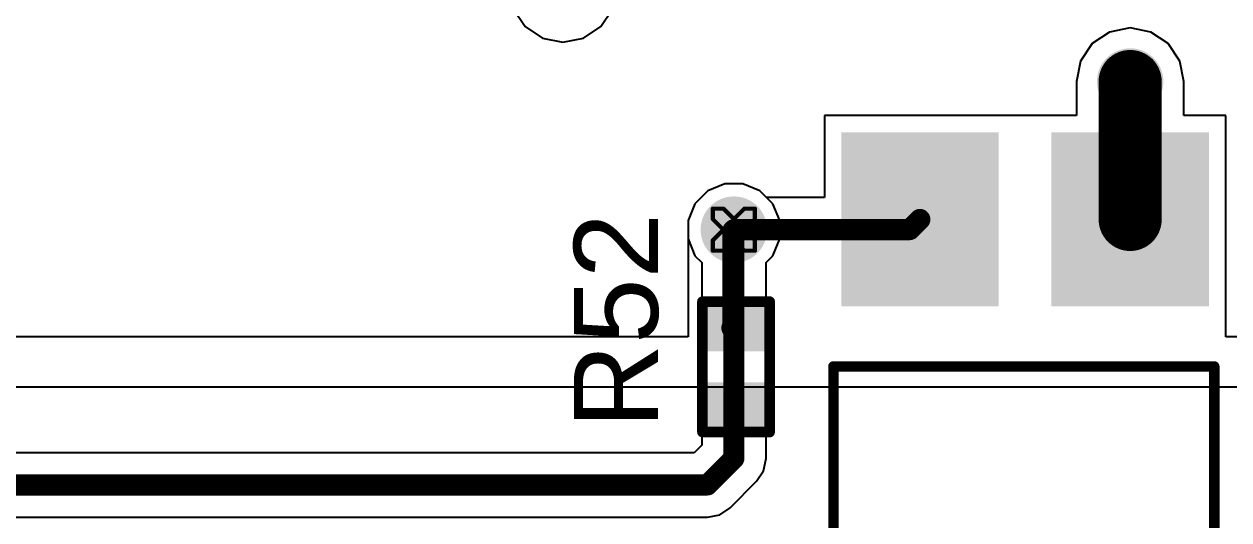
# Model space of a CAD drawing. Header units: inches. Extents: x 0 to 212, y 0 to 208.
# Drawn here: x 6.414 to 6.987, y 2.349 to 2.584 of the extents above; entities that cross this region are included whole.
import ezdxf

# ---------------------------------------------------------------- set-up
doc = ezdxf.new("R2010")
doc.units = ezdxf.units.IN
doc.header["$MEASUREMENT"] = 0
for name, color, linetype in [('Bottom Layer', 5, 'Continuous'), ('Bottom Solder', 6, 'Continuous'), ('Drill Drawing', 1, 'Continuous'), ('Top Layer', 1, 'Continuous'), ('Top Overlay', 2, 'Continuous'), ('Top Paste', 8, 'Continuous'), ('Top Solder', 216, 'Continuous'), ('Via Holes', 16, 'Continuous')]:
    doc.layers.add(name, color=color, linetype=linetype)
doc.styles.add('Arial', font='', dxfattribs={"height": 0.2})
doc.styles.get('Arial').set_extended_font_data('Arial')

# ---------------------------------------------------------------- blocks, each defined once
blk = doc.blocks.new('PC817C_9')
at = {"layer": 'Top Layer'}
for points in [[(-0.16142, 0.08543), (-0.16142, 0.01457), (-0.24016, 0.01457), (-0.24016, 0.08543)], [(0.24016, 0.08543), (0.24016, 0.01457), (0.16142, 0.01457), (0.16142, 0.08543)], [(-0.16142, -0.01457), (-0.16142, -0.08543), (-0.24016, -0.08543), (-0.24016, -0.01457)], [(0.24016, -0.01457), (0.24016, -0.08543), (0.16142, -0.08543), (0.16142, -0.01457)]]:
    blk.add_hatch(color=1, dxfattribs=at).paths.add_polyline_path(points)
at = {"layer": 'Top Paste'}
for points in [[(-0.16142, 0.08543), (-0.16142, 0.01457), (-0.24016, 0.01457), (-0.24016, 0.08543)], [(0.24016, 0.08543), (0.24016, 0.01457), (0.16142, 0.01457), (0.16142, 0.08543)], [(-0.16142, -0.01457), (-0.16142, -0.08543), (-0.24016, -0.08543), (-0.24016, -0.01457)], [(0.24016, -0.01457), (0.24016, -0.08543), (0.16142, -0.08543), (0.16142, -0.01457)]]:
    blk.add_hatch(color=8, dxfattribs=at).paths.add_polyline_path(points)
at = {"layer": 'Top Solder'}
for points in [[(-0.15942, 0.08743), (-0.15942, 0.01257), (-0.24216, 0.01257), (-0.24216, 0.08743)], [(0.24216, 0.08743), (0.24216, 0.01257), (0.15942, 0.01257), (0.15942, 0.08743)], [(-0.15942, -0.01257), (-0.15942, -0.08743), (-0.24216, -0.08743), (-0.24216, -0.01257)], [(0.24216, -0.01257), (0.24216, -0.08743), (0.15942, -0.08743), (0.15942, -0.01257)]]:
    blk.add_hatch(color=216, dxfattribs=at).paths.add_polyline_path(points)
at = {"layer": 'Top Overlay'}
for points in [[(-0.125, 0.0911, 0.005, 0.005, 0), (-0.125, -0.09, 0.005, 0.005, 0)], [(-0.125, 0.0911, 0.005, 0.005, 0), (0.1309, 0.0911, 0.005, 0.005, 0)], [(0.1309, 0.0911, 0.005, 0.005, 0), (0.1309, -0.09, 0.005, 0.005, 0)], [(-0.252, 0.057, 0.00984, 0.00984, 0), (-0.247, 0.052, 0.00984, 0.00984, 0)], [(-0.252, 0.057, 0.00984, 0.00984, 0), (-0.252, 0.047, 0.00984, 0.00984, 0)], [(-0.247, 0.052, 0.00984, 0.00984, 0), (-0.252, 0.047, 0.00984, 0.00984, 0)], [(-0.125, -0.09, 0.005, 0.005, 0), (0.1309, -0.09, 0.005, 0.005, 0)]]:
    blk.add_lwpolyline(points, format="xyseb", dxfattribs=at)
for points in [[(-0.12625, 0.0911, 0.0025, 0.0025, 1), (-0.12375, 0.0911, 0.0025, 0.0025, 1)], [(-0.12625, 0.0911, 0.0025, 0.0025, 1), (-0.12375, 0.0911, 0.0025, 0.0025, 1)], [(0.12965, 0.0911, 0.0025, 0.0025, 1), (0.13215, 0.0911, 0.0025, 0.0025, 1)], [(0.12965, 0.0911, 0.0025, 0.0025, 1), (0.13215, 0.0911, 0.0025, 0.0025, 1)], [(-0.25446, 0.057, 0.00492, 0.00492, 1), (-0.24954, 0.057, 0.00492, 0.00492, 1)], [(-0.25446, 0.057, 0.00492, 0.00492, 1), (-0.24954, 0.057, 0.00492, 0.00492, 1)], [(-0.25446, 0.047, 0.00492, 0.00492, 1), (-0.24954, 0.047, 0.00492, 0.00492, 1)], [(-0.25446, 0.047, 0.00492, 0.00492, 1), (-0.24954, 0.047, 0.00492, 0.00492, 1)], [(-0.24946, 0.052, 0.00492, 0.00492, 1), (-0.24454, 0.052, 0.00492, 0.00492, 1)], [(-0.24946, 0.052, 0.00492, 0.00492, 1), (-0.24454, 0.052, 0.00492, 0.00492, 1)], [(-0.12625, -0.09, 0.0025, 0.0025, 1), (-0.12375, -0.09, 0.0025, 0.0025, 1)], [(-0.12625, -0.09, 0.0025, 0.0025, 1), (-0.12375, -0.09, 0.0025, 0.0025, 1)], [(0.12965, -0.09, 0.0025, 0.0025, 1), (0.13215, -0.09, 0.0025, 0.0025, 1)], [(0.12965, -0.09, 0.0025, 0.0025, 1), (0.13215, -0.09, 0.0025, 0.0025, 1)]]:
    blk.add_lwpolyline(points, format="xyseb", close=True, dxfattribs=at)
blk = doc.blocks.new('R___0402_30')
at = {"layer": 'Top Layer'}
for points in [[(-0.0275, -0.0125), (-0.0275, 0.0125), (-0.0095, 0.0125), (-0.0095, -0.0125)], [(0.0095, -0.0125), (0.0095, 0.0125), (0.0275, 0.0125), (0.0275, -0.0125)]]:
    blk.add_hatch(color=1, dxfattribs=at).paths.add_polyline_path(points)
at = {"layer": 'Top Paste'}
for points in [[(-0.0275, -0.0125), (-0.0275, 0.0125), (-0.0095, 0.0125), (-0.0095, -0.0125)], [(0.0095, -0.0125), (0.0095, 0.0125), (0.0275, 0.0125), (0.0275, -0.0125)]]:
    blk.add_hatch(color=8, dxfattribs=at).paths.add_polyline_path(points)
at = {"layer": 'Top Solder'}
for points in [[(-0.02967, -0.01467), (-0.02967, 0.01467), (-0.00733, 0.01467), (-0.00733, -0.01467)], [(0.00733, -0.01467), (0.00733, 0.01467), (0.02967, 0.01467), (0.02967, -0.01467)]]:
    blk.add_hatch(color=216, dxfattribs=at).paths.add_polyline_path(points)
at = {"layer": 'Top Overlay'}
for points in [[(0.031, 0.016, 0.005, 0.005, 0), (-0.031, 0.016, 0.005, 0.005, 0)], [(-0.031, -0.016, 0.005, 0.005, 0), (-0.031, 0.016, 0.005, 0.005, 0)], [(0.031, -0.016, 0.005, 0.005, 0), (0.031, 0.016, 0.005, 0.005, 0)], [(0.031, -0.016, 0.005, 0.005, 0), (-0.031, -0.016, 0.005, 0.005, 0)], [(0.032, -0.017, 0.000127, 0.000127, 0), (-0.032, -0.017, 0.000127, 0.000127, 0)]]:
    blk.add_lwpolyline(points, format="xyseb", dxfattribs=at)
for points in [[(-0.03225, 0.016, 0.0025, 0.0025, 1), (-0.02975, 0.016, 0.0025, 0.0025, 1)], [(-0.03225, 0.016, 0.0025, 0.0025, 1), (-0.02975, 0.016, 0.0025, 0.0025, 1)], [(0.02975, 0.016, 0.0025, 0.0025, 1), (0.03225, 0.016, 0.0025, 0.0025, 1)], [(0.02975, 0.016, 0.0025, 0.0025, 1), (0.03225, 0.016, 0.0025, 0.0025, 1)], [(-0.03225, -0.016, 0.0025, 0.0025, 1), (-0.02975, -0.016, 0.0025, 0.0025, 1)], [(-0.03225, -0.016, 0.0025, 0.0025, 1), (-0.02975, -0.016, 0.0025, 0.0025, 1)], [(-0.03203, -0.017, 0.0000635, 0.0000635, 1), (-0.03197, -0.017, 0.0000635, 0.0000635, 1)], [(0.02975, -0.016, 0.0025, 0.0025, 1), (0.03225, -0.016, 0.0025, 0.0025, 1)], [(0.02975, -0.016, 0.0025, 0.0025, 1), (0.03225, -0.016, 0.0025, 0.0025, 1)], [(0.03197, -0.017, 0.0000635, 0.0000635, 1), (0.03203, -0.017, 0.0000635, 0.0000635, 1)]]:
    blk.add_lwpolyline(points, format="xyseb", close=True, dxfattribs=at)

msp = doc.modelspace()

# ---------------------------------------------------------------- hatches: boundary and pattern name
at = {"layer": 'Bottom Layer'}
h = msp.add_hatch(color=5, dxfattribs=at)
edge = h.paths.add_edge_path()
edge.add_arc((6.93976, 2.55716), 0.01181, 0, 360)
h = msp.add_hatch(color=5, dxfattribs=at)
edge = h.paths.add_edge_path()
edge.add_arc((6.75129, 2.48677), 0.01181, 0, 360)
at = {"layer": 'Bottom Solder'}
h = msp.add_hatch(color=6, dxfattribs=at)
edge = h.paths.add_edge_path()
edge.add_arc((6.93976, 2.55716), 0.01581, 0, 360)
h = msp.add_hatch(color=6, dxfattribs=at)
edge = h.paths.add_edge_path()
edge.add_arc((6.75129, 2.48677), 0.01581, 0, 360)
at = {"layer": 'Top Layer'}
h = msp.add_hatch(color=1, dxfattribs=at)
edge = h.paths.add_edge_path()
edge.add_arc((6.93976, 2.55716), 0.01181, 0, 360)
h = msp.add_hatch(color=1, dxfattribs=at)
edge = h.paths.add_edge_path()
edge.add_arc((6.75129, 2.48677), 0.01181, 0, 360)
at = {"layer": 'Top Solder'}
h = msp.add_hatch(color=216, dxfattribs=at)
edge = h.paths.add_edge_path()
edge.add_arc((6.93976, 2.55716), 0.01581, 0, 360)
h = msp.add_hatch(color=216, dxfattribs=at)
edge = h.paths.add_edge_path()
edge.add_arc((6.75129, 2.48677), 0.01581, 0, 360)
at = {"layer": 'Via Holes'}
h = msp.add_hatch(color=7, dxfattribs=at)
edge = h.paths.add_edge_path()
edge.add_arc((6.93976, 2.55716), 0.00591, 0, 360)
h = msp.add_hatch(color=7, dxfattribs=at)
edge = h.paths.add_edge_path()
edge.add_arc((6.75129, 2.48677), 0.00591, 0, 360)

# ---------------------------------------------------------------- linework, layer by layer
at = {"layer": 'Bottom Layer'}
for p, q in [((6.73893, 2.50526), (6.7328, 2.49912)), ((6.74695, 2.50858), (6.73893, 2.50526)), ((6.75563, 2.50858), (6.74695, 2.50858)), ((6.76364, 2.50526), (6.75563, 2.50858)), ((6.76978, 2.49912), (6.76364, 2.50526)), ((6.7328, 2.49912), (6.72948, 2.49111)), ((6.7731, 2.49111), (6.76978, 2.49912)), ((6.72948, 2.49111), (6.72948, 2.48243)), ((6.7731, 2.48243), (6.7731, 2.49111)), ((6.72948, 2.48243), (6.7328, 2.47441)), ((6.76978, 2.47441), (6.7731, 2.48243)), ((6.7328, 2.47441), (6.73599, 2.47122)), ((6.73599, 2.47122), (6.73599, 2.38435)), ((6.76658, 2.47122), (6.76978, 2.47441)), ((6.76658, 2.37801), (6.76658, 2.47122)), ((6.73599, 2.38435), (6.73237, 2.38072)), ((6.73237, 2.38072), (5.78064, 2.38072)), ((6.76542, 2.37216), (6.76658, 2.37801)), ((6.7621, 2.3672), (6.76542, 2.37216)), ((6.74952, 2.35461), (6.7621, 2.3672)), ((5.12627, 2.35013), (6.7387, 2.35013)), ((6.7387, 2.35013), (6.74455, 2.35129)), ((6.74455, 2.35129), (6.74952, 2.35461))]:
    msp.add_line(p, q, dxfattribs=at)
for points in [[(6.75129, 2.37801, 0.01, 0.01, 0), (6.75129, 2.48677, 0.01, 0.01, 0)], [(6.7387, 2.36542, 0.01, 0.01, 0), (6.75129, 2.37801, 0.01, 0.01, 0)], [(3.65095, 2.36542, 0.01, 0.01, 0), (6.7387, 2.36542, 0.01, 0.01, 0)]]:
    msp.add_lwpolyline(points, format="xyseb", dxfattribs=at)
for points in [[(6.74879, 2.48677, 0.005, 0.005, 1), (6.75379, 2.48677, 0.005, 0.005, 1)], [(6.74879, 2.37801, 0.005, 0.005, 1), (6.75379, 2.37801, 0.005, 0.005, 1)], [(6.74879, 2.37801, 0.005, 0.005, 1), (6.75379, 2.37801, 0.005, 0.005, 1)], [(6.7362, 2.36542, 0.005, 0.005, 1), (6.7412, 2.36542, 0.005, 0.005, 1)], [(6.7362, 2.36542, 0.005, 0.005, 1), (6.7412, 2.36542, 0.005, 0.005, 1)]]:
    msp.add_lwpolyline(points, format="xyseb", close=True, dxfattribs=at)
at = {"layer": 'Drill Drawing'}
for points in [[(6.92976, 2.56216, 0.002, 0.002, 0), (6.92976, 2.56716, 0.002, 0.002, 0)], [(6.92976, 2.56716, 0.002, 0.002, 0), (6.93476, 2.56716, 0.002, 0.002, 0)], [(6.93476, 2.56716, 0.002, 0.002, 0), (6.93976, 2.56216, 0.002, 0.002, 0)], [(6.93976, 2.56216, 0.002, 0.002, 0), (6.94476, 2.56716, 0.002, 0.002, 0)], [(6.94476, 2.56716, 0.002, 0.002, 0), (6.94976, 2.56716, 0.002, 0.002, 0)], [(6.94976, 2.56216, 0.002, 0.002, 0), (6.94976, 2.56716, 0.002, 0.002, 0)], [(6.92976, 2.56216, 0.002, 0.002, 0), (6.93476, 2.55716, 0.002, 0.002, 0)], [(6.94476, 2.55716, 0.002, 0.002, 0), (6.94976, 2.56216, 0.002, 0.002, 0)], [(6.92976, 2.55216, 0.002, 0.002, 0), (6.93476, 2.55716, 0.002, 0.002, 0)], [(6.94476, 2.55716, 0.002, 0.002, 0), (6.94976, 2.55216, 0.002, 0.002, 0)], [(6.92976, 2.54716, 0.002, 0.002, 0), (6.92976, 2.55216, 0.002, 0.002, 0)], [(6.93476, 2.54716, 0.002, 0.002, 0), (6.93976, 2.55216, 0.002, 0.002, 0)], [(6.93976, 2.55216, 0.002, 0.002, 0), (6.94476, 2.54716, 0.002, 0.002, 0)], [(6.94976, 2.54716, 0.002, 0.002, 0), (6.94976, 2.55216, 0.002, 0.002, 0)], [(6.92976, 2.54716, 0.002, 0.002, 0), (6.93476, 2.54716, 0.002, 0.002, 0)], [(6.94476, 2.54716, 0.002, 0.002, 0), (6.94976, 2.54716, 0.002, 0.002, 0)], [(6.74129, 2.49177, 0.002, 0.002, 0), (6.74129, 2.49677, 0.002, 0.002, 0)], [(6.74129, 2.49677, 0.002, 0.002, 0), (6.74629, 2.49677, 0.002, 0.002, 0)], [(6.74129, 2.49177, 0.002, 0.002, 0), (6.74629, 2.48677, 0.002, 0.002, 0)], [(6.74629, 2.49677, 0.002, 0.002, 0), (6.75129, 2.49177, 0.002, 0.002, 0)], [(6.75129, 2.49177, 0.002, 0.002, 0), (6.75629, 2.49677, 0.002, 0.002, 0)], [(6.75629, 2.49677, 0.002, 0.002, 0), (6.76129, 2.49677, 0.002, 0.002, 0)], [(6.75629, 2.48677, 0.002, 0.002, 0), (6.76129, 2.49177, 0.002, 0.002, 0)], [(6.76129, 2.49177, 0.002, 0.002, 0), (6.76129, 2.49677, 0.002, 0.002, 0)], [(6.74129, 2.48177, 0.002, 0.002, 0), (6.74629, 2.48677, 0.002, 0.002, 0)], [(6.75629, 2.48677, 0.002, 0.002, 0), (6.76129, 2.48177, 0.002, 0.002, 0)], [(6.74129, 2.47677, 0.002, 0.002, 0), (6.74129, 2.48177, 0.002, 0.002, 0)], [(6.74629, 2.47677, 0.002, 0.002, 0), (6.75129, 2.48177, 0.002, 0.002, 0)], [(6.75129, 2.48177, 0.002, 0.002, 0), (6.75629, 2.47677, 0.002, 0.002, 0)], [(6.76129, 2.47677, 0.002, 0.002, 0), (6.76129, 2.48177, 0.002, 0.002, 0)], [(6.74129, 2.47677, 0.002, 0.002, 0), (6.74629, 2.47677, 0.002, 0.002, 0)], [(6.75629, 2.47677, 0.002, 0.002, 0), (6.76129, 2.47677, 0.002, 0.002, 0)]]:
    msp.add_lwpolyline(points, format="xyseb", dxfattribs=at)
for points in [[(6.92926, 2.56716, 0.001, 0.001, 1), (6.93026, 2.56716, 0.001, 0.001, 1)], [(6.92926, 2.56716, 0.001, 0.001, 1), (6.93026, 2.56716, 0.001, 0.001, 1)], [(6.93426, 2.56716, 0.001, 0.001, 1), (6.93526, 2.56716, 0.001, 0.001, 1)], [(6.93426, 2.56716, 0.001, 0.001, 1), (6.93526, 2.56716, 0.001, 0.001, 1)], [(6.94426, 2.56716, 0.001, 0.001, 1), (6.94526, 2.56716, 0.001, 0.001, 1)], [(6.94426, 2.56716, 0.001, 0.001, 1), (6.94526, 2.56716, 0.001, 0.001, 1)], [(6.94926, 2.56716, 0.001, 0.001, 1), (6.95026, 2.56716, 0.001, 0.001, 1)], [(6.94926, 2.56716, 0.001, 0.001, 1), (6.95026, 2.56716, 0.001, 0.001, 1)], [(6.92926, 2.56216, 0.001, 0.001, 1), (6.93026, 2.56216, 0.001, 0.001, 1)], [(6.92926, 2.56216, 0.001, 0.001, 1), (6.93026, 2.56216, 0.001, 0.001, 1)], [(6.93926, 2.56216, 0.001, 0.001, 1), (6.94026, 2.56216, 0.001, 0.001, 1)], [(6.93926, 2.56216, 0.001, 0.001, 1), (6.94026, 2.56216, 0.001, 0.001, 1)], [(6.94926, 2.56216, 0.001, 0.001, 1), (6.95026, 2.56216, 0.001, 0.001, 1)], [(6.94926, 2.56216, 0.001, 0.001, 1), (6.95026, 2.56216, 0.001, 0.001, 1)], [(6.93426, 2.55716, 0.001, 0.001, 1), (6.93526, 2.55716, 0.001, 0.001, 1)], [(6.93426, 2.55716, 0.001, 0.001, 1), (6.93526, 2.55716, 0.001, 0.001, 1)], [(6.94426, 2.55716, 0.001, 0.001, 1), (6.94526, 2.55716, 0.001, 0.001, 1)], [(6.94426, 2.55716, 0.001, 0.001, 1), (6.94526, 2.55716, 0.001, 0.001, 1)], [(6.92926, 2.55216, 0.001, 0.001, 1), (6.93026, 2.55216, 0.001, 0.001, 1)], [(6.92926, 2.55216, 0.001, 0.001, 1), (6.93026, 2.55216, 0.001, 0.001, 1)], [(6.93926, 2.55216, 0.001, 0.001, 1), (6.94026, 2.55216, 0.001, 0.001, 1)], [(6.93926, 2.55216, 0.001, 0.001, 1), (6.94026, 2.55216, 0.001, 0.001, 1)], [(6.94926, 2.55216, 0.001, 0.001, 1), (6.95026, 2.55216, 0.001, 0.001, 1)], [(6.94926, 2.55216, 0.001, 0.001, 1), (6.95026, 2.55216, 0.001, 0.001, 1)], [(6.92926, 2.54716, 0.001, 0.001, 1), (6.93026, 2.54716, 0.001, 0.001, 1)], [(6.92926, 2.54716, 0.001, 0.001, 1), (6.93026, 2.54716, 0.001, 0.001, 1)], [(6.93426, 2.54716, 0.001, 0.001, 1), (6.93526, 2.54716, 0.001, 0.001, 1)], [(6.93426, 2.54716, 0.001, 0.001, 1), (6.93526, 2.54716, 0.001, 0.001, 1)], [(6.94426, 2.54716, 0.001, 0.001, 1), (6.94526, 2.54716, 0.001, 0.001, 1)], [(6.94426, 2.54716, 0.001, 0.001, 1), (6.94526, 2.54716, 0.001, 0.001, 1)], [(6.94926, 2.54716, 0.001, 0.001, 1), (6.95026, 2.54716, 0.001, 0.001, 1)], [(6.94926, 2.54716, 0.001, 0.001, 1), (6.95026, 2.54716, 0.001, 0.001, 1)], [(6.74079, 2.49677, 0.001, 0.001, 1), (6.74179, 2.49677, 0.001, 0.001, 1)], [(6.74079, 2.49677, 0.001, 0.001, 1), (6.74179, 2.49677, 0.001, 0.001, 1)], [(6.74079, 2.49177, 0.001, 0.001, 1), (6.74179, 2.49177, 0.001, 0.001, 1)], [(6.74079, 2.49177, 0.001, 0.001, 1), (6.74179, 2.49177, 0.001, 0.001, 1)], [(6.74579, 2.49677, 0.001, 0.001, 1), (6.74679, 2.49677, 0.001, 0.001, 1)], [(6.74579, 2.49677, 0.001, 0.001, 1), (6.74679, 2.49677, 0.001, 0.001, 1)], [(6.75079, 2.49177, 0.001, 0.001, 1), (6.75179, 2.49177, 0.001, 0.001, 1)], [(6.75079, 2.49177, 0.001, 0.001, 1), (6.75179, 2.49177, 0.001, 0.001, 1)], [(6.75579, 2.49677, 0.001, 0.001, 1), (6.75679, 2.49677, 0.001, 0.001, 1)], [(6.75579, 2.49677, 0.001, 0.001, 1), (6.75679, 2.49677, 0.001, 0.001, 1)], [(6.76079, 2.49677, 0.001, 0.001, 1), (6.76179, 2.49677, 0.001, 0.001, 1)], [(6.76079, 2.49677, 0.001, 0.001, 1), (6.76179, 2.49677, 0.001, 0.001, 1)], [(6.76079, 2.49177, 0.001, 0.001, 1), (6.76179, 2.49177, 0.001, 0.001, 1)], [(6.76079, 2.49177, 0.001, 0.001, 1), (6.76179, 2.49177, 0.001, 0.001, 1)], [(6.74579, 2.48677, 0.001, 0.001, 1), (6.74679, 2.48677, 0.001, 0.001, 1)], [(6.74579, 2.48677, 0.001, 0.001, 1), (6.74679, 2.48677, 0.001, 0.001, 1)], [(6.75579, 2.48677, 0.001, 0.001, 1), (6.75679, 2.48677, 0.001, 0.001, 1)], [(6.75579, 2.48677, 0.001, 0.001, 1), (6.75679, 2.48677, 0.001, 0.001, 1)], [(6.74079, 2.48177, 0.001, 0.001, 1), (6.74179, 2.48177, 0.001, 0.001, 1)], [(6.74079, 2.48177, 0.001, 0.001, 1), (6.74179, 2.48177, 0.001, 0.001, 1)], [(6.75079, 2.48177, 0.001, 0.001, 1), (6.75179, 2.48177, 0.001, 0.001, 1)], [(6.75079, 2.48177, 0.001, 0.001, 1), (6.75179, 2.48177, 0.001, 0.001, 1)], [(6.76079, 2.48177, 0.001, 0.001, 1), (6.76179, 2.48177, 0.001, 0.001, 1)], [(6.76079, 2.48177, 0.001, 0.001, 1), (6.76179, 2.48177, 0.001, 0.001, 1)], [(6.74079, 2.47677, 0.001, 0.001, 1), (6.74179, 2.47677, 0.001, 0.001, 1)], [(6.74079, 2.47677, 0.001, 0.001, 1), (6.74179, 2.47677, 0.001, 0.001, 1)], [(6.74579, 2.47677, 0.001, 0.001, 1), (6.74679, 2.47677, 0.001, 0.001, 1)], [(6.74579, 2.47677, 0.001, 0.001, 1), (6.74679, 2.47677, 0.001, 0.001, 1)], [(6.75579, 2.47677, 0.001, 0.001, 1), (6.75679, 2.47677, 0.001, 0.001, 1)], [(6.75579, 2.47677, 0.001, 0.001, 1), (6.75679, 2.47677, 0.001, 0.001, 1)], [(6.76079, 2.47677, 0.001, 0.001, 1), (6.76179, 2.47677, 0.001, 0.001, 1)], [(6.76079, 2.47677, 0.001, 0.001, 1), (6.76179, 2.47677, 0.001, 0.001, 1)]]:
    msp.add_lwpolyline(points, format="xyseb", close=True, dxfattribs=at)
at = {"layer": 'Top Layer'}
for p, q in [((6.64646, 2.59163), (6.65199, 2.58336)), ((6.68803, 2.58336), (6.69356, 2.59163)), ((6.65199, 2.58336), (6.66026, 2.57784)), ((6.67977, 2.57784), (6.68803, 2.58336)), ((6.93001, 2.58071), (6.92174, 2.57518)), ((6.93976, 2.58265), (6.93001, 2.58071)), ((6.94952, 2.58071), (6.93976, 2.58265)), ((6.95779, 2.57518), (6.94952, 2.58071)), ((6.66026, 2.57784), (6.67001, 2.5759)), ((6.67001, 2.5759), (6.67977, 2.57784)), ((6.92174, 2.57518), (6.91621, 2.56691)), ((6.96331, 2.56691), (6.95779, 2.57518)), ((6.91621, 2.56691), (6.91427, 2.55716)), ((6.96525, 2.55716), (6.96331, 2.56691)), ((6.91427, 2.55716), (6.91427, 2.54101)), ((6.96525, 2.54101), (6.96525, 2.55716)), ((6.91427, 2.54101), (6.79433, 2.54101)), ((6.79433, 2.54101), (6.79433, 2.50206)), ((6.98531, 2.54101), (6.96525, 2.54101)), ((6.98531, 2.43581), (6.98531, 2.54101)), ((6.73893, 2.50526), (6.7328, 2.49912)), ((6.74695, 2.50858), (6.73893, 2.50526)), ((6.75563, 2.50858), (6.74695, 2.50858)), ((6.76364, 2.50526), (6.75563, 2.50858)), ((6.76684, 2.50206), (6.76364, 2.50526)), ((6.7328, 2.49912), (6.72948, 2.49111)), ((6.79433, 2.50206), (6.76684, 2.50206)), ((6.72948, 2.49111), (6.72948, 2.48243)), ((6.72948, 2.48243), (6.7295, 2.48237)), ((6.7295, 2.48237), (6.7295, 2.43581)), ((6.7295, 2.43581), (5.95621, 2.43581)), ((7.37319, 2.43581), (6.98531, 2.43581)), ((5.81276, 2.41208), (7.36392, 2.41208))]:
    msp.add_line(p, q, dxfattribs=at)
for points in [[(6.93976, 2.49164, 0.03, 0.03, 0), (6.93976, 2.55716, 0.03, 0.03, 0)], [(6.83489, 2.48677, 0.01, 0.01, 0), (6.83976, 2.49164, 0.01, 0.01, 0)], [(6.75081, 2.48629, 0.01, 0.01, 0), (6.75129, 2.48677, 0.01, 0.01, 0)], [(6.75081, 2.44056, 0.01, 0.01, 0), (6.75081, 2.48629, 0.01, 0.01, 0)], [(6.75129, 2.48677, 0.01, 0.01, 0), (6.83489, 2.48677, 0.01, 0.01, 0)], [(6.75033, 2.44008, 0.01, 0.01, 0), (6.75081, 2.44056, 0.01, 0.01, 0)]]:
    msp.add_lwpolyline(points, format="xyseb", dxfattribs=at)
for points in [[(6.93226, 2.55716, 0.015, 0.015, 1), (6.94726, 2.55716, 0.015, 0.015, 1)], [(6.93226, 2.49164, 0.015, 0.015, 1), (6.94726, 2.49164, 0.015, 0.015, 1)], [(6.83726, 2.49164, 0.005, 0.005, 1), (6.84226, 2.49164, 0.005, 0.005, 1)], [(6.74831, 2.48629, 0.005, 0.005, 1), (6.75331, 2.48629, 0.005, 0.005, 1)], [(6.74831, 2.48629, 0.005, 0.005, 1), (6.75331, 2.48629, 0.005, 0.005, 1)], [(6.74879, 2.48677, 0.005, 0.005, 1), (6.75379, 2.48677, 0.005, 0.005, 1)], [(6.74879, 2.48677, 0.005, 0.005, 1), (6.75379, 2.48677, 0.005, 0.005, 1)], [(6.83239, 2.48677, 0.005, 0.005, 1), (6.83739, 2.48677, 0.005, 0.005, 1)], [(6.83239, 2.48677, 0.005, 0.005, 1), (6.83739, 2.48677, 0.005, 0.005, 1)], [(6.74783, 2.44008, 0.005, 0.005, 1), (6.75283, 2.44008, 0.005, 0.005, 1)], [(6.74831, 2.44056, 0.005, 0.005, 1), (6.75331, 2.44056, 0.005, 0.005, 1)], [(6.74831, 2.44056, 0.005, 0.005, 1), (6.75331, 2.44056, 0.005, 0.005, 1)]]:
    msp.add_lwpolyline(points, format="xyseb", close=True, dxfattribs=at)

# ---------------------------------------------------------------- block references
for name, p, rotation in [('PC817C_9', (6.88976, 2.29085), 90), ('R___0402_30', (6.75233, 2.42158), 270)]:
    msp.add_blockref(name, p, dxfattribs=dict(rotation=rotation))

# ---------------------------------------------------------------- texts
at = {"layer": 'Top Overlay', "style": 'Arial'}
msp.add_text('R52', height=0.04, rotation=90, dxfattribs=at).set_placement((6.7152, 2.39218))

doc.saveas('drawing.dxf')
